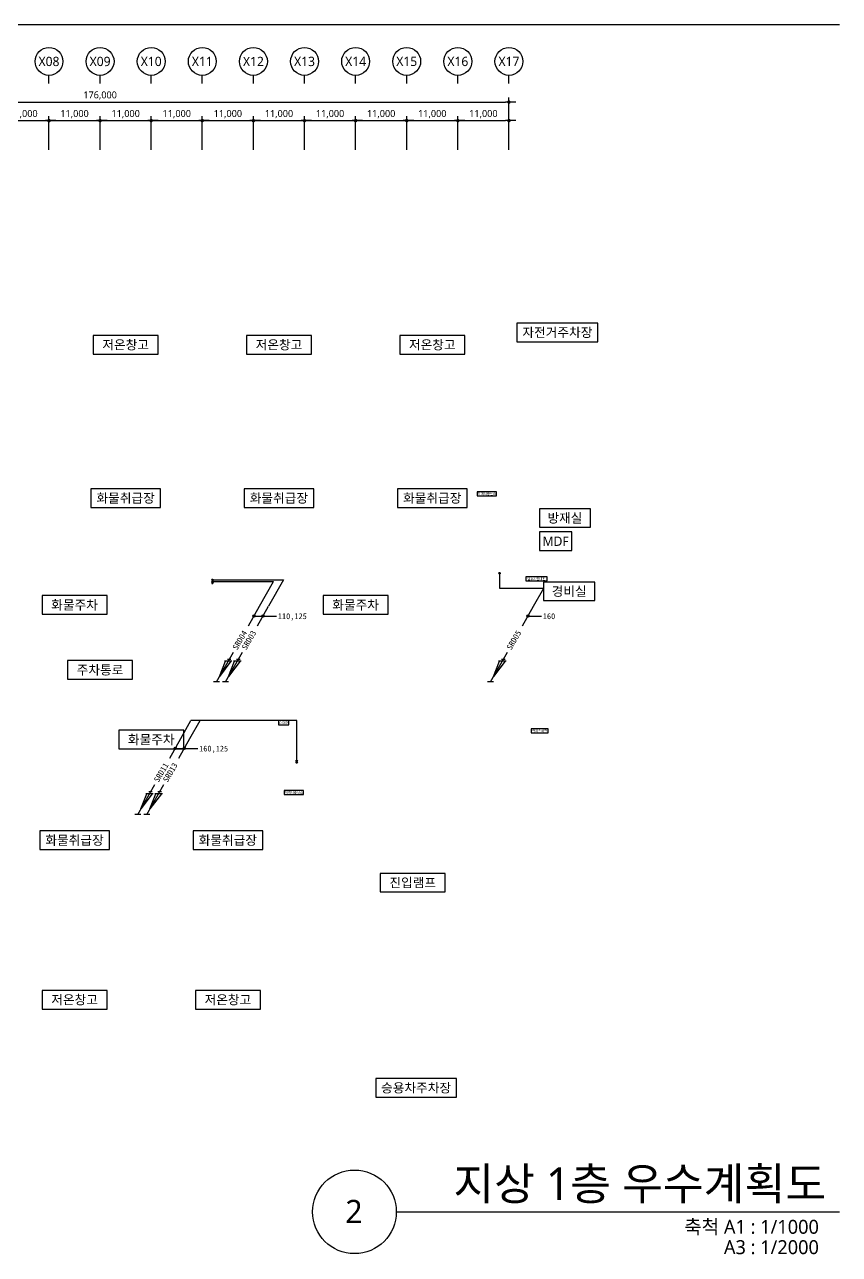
# Model space of a CAD drawing. Header units: millimetres. Extents: x 5104319 to 7084979, y 3076390 to 3633130.
# Drawn here: x 5647685 to 5823069, y 3368370 to 3633130 of the extents above; entities that cross this region are included whole.
import ezdxf
from ezdxf.enums import TextEntityAlignment as Align

# ---------------------------------------------------------------- set-up
doc = ezdxf.new("R2010")
doc.units = ezdxf.units.MM
doc.header["$PDMODE"] = 1
doc.layers.get('Defpoints').update_dxf_attribs({"color": 140})
for name, color, linetype, lineweight in [('A-AXIS-BUBL', 7, 'Continuous', 25), ('A-DIMS', 7, 'Continuous', 25), ('A-XXXX-SYMB', 7, 'Continuous', 25), ('A-XXXX-TXT1', 3, 'Continuous', 25), ('A-XXXX-TXT2', 3, 'Continuous', 25)]:
    doc.layers.add(name, color=color, linetype=linetype, lineweight=lineweight)
for name, color, linetype in [('ARCH', 8, 'Continuous'), ('사이포닉0', 3, 'Continuous'), ('사이포닉1', 3, 'Continuous')]:
    doc.layers.add(name, color=color, linetype=linetype)
doc.styles.add('HY울릉도L', font='')
doc.styles.add('XR-평면도$0$맑은 고딕', font='malgun.ttf')
doc.styles.add('맑은고딕', font='malgun.ttf')
doc.styles.add('사이포닉', font='')
doc.styles.get('HY울릉도L').set_extended_font_data('Dotum')
doc.styles.get('사이포닉').set_extended_font_data('GulimChe')
doc.dimstyles.new('CDIM', dxfattribs={"dimtxt": 3, "dimasz": 1.5, "dimexe": 2, "dimexo": 1, "dimgap": 1, "dimtad": 1, "dimdec": 0, "dimrnd": 0.5, "dimzin": 0, "dimdsep": 32, "dimlunit": 6, "dimtxsty": 'HY울릉도L', "dimblk1": '_CIDOT', "dimblk2": '_CIDOT', "dimsah": 1, "dimcen": 5.5, "dimclrd": 2, "dimclre": 2, "dimclrt": 7, "dimadec": 0, "dimazin": 0, "dimtfac": 1, "dimtdec": 0, "dimtix": 1, "dimtmove": 2, "dimatfit": 1, "dimldrblk": '_CIDOT', "dimfxl": 1, "dimtolj": 1, "dimtzin": 0, "dimlwd": -1, "dimarcsym": 0})

# ---------------------------------------------------------------- blocks, each defined once
blk = doc.blocks.new('_CIDOT')
at = {"color": 0, "linetype": 'ByBlock'}
blk.add_line((2, 0), (-1, 0), dxfattribs=at)
at = {"color": 0, "linetype": 'ByBlock', "const_width": 0.5}
blk.add_lwpolyline([(-0.25, 0, 1), (0.25, 0, 1)], format="xyb", close=True, dxfattribs=at)
blk = doc.blocks.new('*D33')
at = {"layer": 'A-DIMS', "lineweight": -2, "transparency": 16777216}
for p, q in [((192693, 255621), (192693, 262871)), ((203693, 255621), (203693, 262871))]:
    blk.add_line(p, q, dxfattribs=at)
at = {"layer": 'A-DIMS', "transparency": 16777216}
blk.add_line((193443, 261871), (202943, 261871), dxfattribs=at)
at = {"layer": 'Defpoints', "color": 0, "transparency": 16777216}
for p in [(203693, 261871), (192693, 255121), (203693, 255121)]:
    blk.add_point(p, dxfattribs=at)
at = {"layer": 'A-DIMS', "transparency": 16777216, "xscale": 750, "yscale": 750, "zscale": 750, "rotation": 180}
blk.add_blockref('_CIDOT', (192693, 261871), dxfattribs=at)
at = {"layer": 'A-DIMS', "transparency": 16777216, "xscale": 750, "yscale": 750, "zscale": 750}
blk.add_blockref('_CIDOT', (203693, 261871), dxfattribs=at)
at = {"layer": 'A-DIMS', "color": 3, "transparency": 16777216, "insert": (198193, 263275), "char_height": 1500, "attachment_point": 5, "style": '맑은고딕'}
blk.add_mtext('\\A1;11,000', dxfattribs=at)
blk = doc.blocks.new('*D34')
at = {"layer": 'A-DIMS', "lineweight": -2, "transparency": 16777216}
for p, q in [((203693, 255621), (203693, 262871)), ((214693, 255621), (214693, 262871))]:
    blk.add_line(p, q, dxfattribs=at)
at = {"layer": 'A-DIMS', "transparency": 16777216}
blk.add_line((204443, 261871), (213943, 261871), dxfattribs=at)
at = {"layer": 'Defpoints', "color": 0, "transparency": 16777216}
for p in [(214693, 261871), (203693, 255121), (214693, 255121)]:
    blk.add_point(p, dxfattribs=at)
at = {"layer": 'A-DIMS', "transparency": 16777216, "xscale": 750, "yscale": 750, "zscale": 750, "rotation": 180}
blk.add_blockref('_CIDOT', (203693, 261871), dxfattribs=at)
at = {"layer": 'A-DIMS', "transparency": 16777216, "xscale": 750, "yscale": 750, "zscale": 750}
blk.add_blockref('_CIDOT', (214693, 261871), dxfattribs=at)
at = {"layer": 'A-DIMS', "color": 3, "transparency": 16777216, "insert": (209193, 263275), "char_height": 1500, "attachment_point": 5, "style": '맑은고딕'}
blk.add_mtext('\\A1;11,000', dxfattribs=at)
blk = doc.blocks.new('*D35')
at = {"layer": 'A-DIMS', "lineweight": -2, "transparency": 16777216}
for p, q in [((214693, 255621), (214693, 262871)), ((225693, 255621), (225693, 262871))]:
    blk.add_line(p, q, dxfattribs=at)
at = {"layer": 'A-DIMS', "transparency": 16777216}
blk.add_line((215443, 261871), (224943, 261871), dxfattribs=at)
at = {"layer": 'Defpoints', "color": 0, "transparency": 16777216}
for p in [(225693, 261871), (214693, 255121), (225693, 255121)]:
    blk.add_point(p, dxfattribs=at)
at = {"layer": 'A-DIMS', "transparency": 16777216, "xscale": 750, "yscale": 750, "zscale": 750, "rotation": 180}
blk.add_blockref('_CIDOT', (214693, 261871), dxfattribs=at)
at = {"layer": 'A-DIMS', "transparency": 16777216, "xscale": 750, "yscale": 750, "zscale": 750}
blk.add_blockref('_CIDOT', (225693, 261871), dxfattribs=at)
at = {"layer": 'A-DIMS', "color": 3, "transparency": 16777216, "insert": (220193, 263275), "char_height": 1500, "attachment_point": 5, "style": '맑은고딕'}
blk.add_mtext('\\A1;11,000', dxfattribs=at)
blk = doc.blocks.new('*D36')
at = {"layer": 'A-DIMS', "lineweight": -2, "transparency": 16777216}
for p, q in [((225693, 255621), (225693, 262871)), ((236693, 255621), (236693, 262871))]:
    blk.add_line(p, q, dxfattribs=at)
at = {"layer": 'A-DIMS', "transparency": 16777216}
blk.add_line((226443, 261871), (235943, 261871), dxfattribs=at)
at = {"layer": 'Defpoints', "color": 0, "transparency": 16777216}
for p in [(236693, 261871), (225693, 255121), (236693, 255121)]:
    blk.add_point(p, dxfattribs=at)
at = {"layer": 'A-DIMS', "transparency": 16777216, "xscale": 750, "yscale": 750, "zscale": 750, "rotation": 180}
blk.add_blockref('_CIDOT', (225693, 261871), dxfattribs=at)
at = {"layer": 'A-DIMS', "transparency": 16777216, "xscale": 750, "yscale": 750, "zscale": 750}
blk.add_blockref('_CIDOT', (236693, 261871), dxfattribs=at)
at = {"layer": 'A-DIMS', "color": 3, "transparency": 16777216, "insert": (231193, 263275), "char_height": 1500, "attachment_point": 5, "style": '맑은고딕'}
blk.add_mtext('\\A1;11,000', dxfattribs=at)
blk = doc.blocks.new('*D37')
at = {"layer": 'A-DIMS', "lineweight": -2, "transparency": 16777216}
for p, q in [((236693, 255621), (236693, 262871)), ((247693, 255621), (247693, 262871))]:
    blk.add_line(p, q, dxfattribs=at)
at = {"layer": 'A-DIMS', "transparency": 16777216}
blk.add_line((237443, 261871), (246943, 261871), dxfattribs=at)
at = {"layer": 'Defpoints', "color": 0, "transparency": 16777216}
for p in [(247693, 261871), (236693, 255121), (247693, 255121)]:
    blk.add_point(p, dxfattribs=at)
at = {"layer": 'A-DIMS', "transparency": 16777216, "xscale": 750, "yscale": 750, "zscale": 750, "rotation": 180}
blk.add_blockref('_CIDOT', (236693, 261871), dxfattribs=at)
at = {"layer": 'A-DIMS', "transparency": 16777216, "xscale": 750, "yscale": 750, "zscale": 750}
blk.add_blockref('_CIDOT', (247693, 261871), dxfattribs=at)
at = {"layer": 'A-DIMS', "color": 3, "transparency": 16777216, "insert": (242193, 263275), "char_height": 1500, "attachment_point": 5, "style": '맑은고딕'}
blk.add_mtext('\\A1;11,000', dxfattribs=at)
blk = doc.blocks.new('*D38')
at = {"layer": 'A-DIMS', "lineweight": -2, "transparency": 16777216}
for p, q in [((247693, 255621), (247693, 262871)), ((258693, 255621), (258693, 262871))]:
    blk.add_line(p, q, dxfattribs=at)
at = {"layer": 'A-DIMS', "transparency": 16777216}
blk.add_line((248443, 261871), (257943, 261871), dxfattribs=at)
at = {"layer": 'Defpoints', "color": 0, "transparency": 16777216}
for p in [(258693, 261871), (247693, 255121), (258693, 255121)]:
    blk.add_point(p, dxfattribs=at)
at = {"layer": 'A-DIMS', "transparency": 16777216, "xscale": 750, "yscale": 750, "zscale": 750, "rotation": 180}
blk.add_blockref('_CIDOT', (247693, 261871), dxfattribs=at)
at = {"layer": 'A-DIMS', "transparency": 16777216, "xscale": 750, "yscale": 750, "zscale": 750}
blk.add_blockref('_CIDOT', (258693, 261871), dxfattribs=at)
at = {"layer": 'A-DIMS', "color": 3, "transparency": 16777216, "insert": (253193, 263275), "char_height": 1500, "attachment_point": 5, "style": '맑은고딕'}
blk.add_mtext('\\A1;11,000', dxfattribs=at)
blk = doc.blocks.new('*D39')
at = {"layer": 'A-DIMS', "lineweight": -2, "transparency": 16777216}
for p, q in [((258693, 255621), (258693, 262871)), ((269693, 255621), (269693, 262871))]:
    blk.add_line(p, q, dxfattribs=at)
at = {"layer": 'A-DIMS', "transparency": 16777216}
blk.add_line((259443, 261871), (268943, 261871), dxfattribs=at)
at = {"layer": 'Defpoints', "color": 0, "transparency": 16777216}
for p in [(269693, 261871), (258693, 255121), (269693, 255121)]:
    blk.add_point(p, dxfattribs=at)
at = {"layer": 'A-DIMS', "transparency": 16777216, "xscale": 750, "yscale": 750, "zscale": 750, "rotation": 180}
blk.add_blockref('_CIDOT', (258693, 261871), dxfattribs=at)
at = {"layer": 'A-DIMS', "transparency": 16777216, "xscale": 750, "yscale": 750, "zscale": 750}
blk.add_blockref('_CIDOT', (269693, 261871), dxfattribs=at)
at = {"layer": 'A-DIMS', "color": 3, "transparency": 16777216, "insert": (264193, 263275), "char_height": 1500, "attachment_point": 5, "style": '맑은고딕'}
blk.add_mtext('\\A1;11,000', dxfattribs=at)
blk = doc.blocks.new('*D40')
at = {"layer": 'A-DIMS', "lineweight": -2, "transparency": 16777216}
for p, q in [((269693, 255621), (269693, 262871)), ((280693, 255621), (280693, 262871))]:
    blk.add_line(p, q, dxfattribs=at)
at = {"layer": 'A-DIMS', "transparency": 16777216}
blk.add_line((270443, 261871), (279943, 261871), dxfattribs=at)
at = {"layer": 'Defpoints', "color": 0, "transparency": 16777216}
for p in [(280693, 261871), (269693, 255121), (280693, 255121)]:
    blk.add_point(p, dxfattribs=at)
at = {"layer": 'A-DIMS', "transparency": 16777216, "xscale": 750, "yscale": 750, "zscale": 750, "rotation": 180}
blk.add_blockref('_CIDOT', (269693, 261871), dxfattribs=at)
at = {"layer": 'A-DIMS', "transparency": 16777216, "xscale": 750, "yscale": 750, "zscale": 750}
blk.add_blockref('_CIDOT', (280693, 261871), dxfattribs=at)
at = {"layer": 'A-DIMS', "color": 3, "transparency": 16777216, "insert": (275193, 263275), "char_height": 1500, "attachment_point": 5, "style": '맑은고딕'}
blk.add_mtext('\\A1;11,000', dxfattribs=at)
blk = doc.blocks.new('*D41')
at = {"layer": 'A-DIMS', "lineweight": -2, "transparency": 16777216}
for p, q in [((280693, 255621), (280693, 262871)), ((291693, 255621), (291693, 262871))]:
    blk.add_line(p, q, dxfattribs=at)
at = {"layer": 'A-DIMS', "transparency": 16777216}
blk.add_line((281443, 261871), (290943, 261871), dxfattribs=at)
at = {"layer": 'Defpoints', "color": 0, "transparency": 16777216}
for p in [(291693, 261871), (280693, 255121), (291693, 255121)]:
    blk.add_point(p, dxfattribs=at)
at = {"layer": 'A-DIMS', "transparency": 16777216, "xscale": 750, "yscale": 750, "zscale": 750, "rotation": 180}
blk.add_blockref('_CIDOT', (280693, 261871), dxfattribs=at)
at = {"layer": 'A-DIMS', "transparency": 16777216, "xscale": 750, "yscale": 750, "zscale": 750}
blk.add_blockref('_CIDOT', (291693, 261871), dxfattribs=at)
at = {"layer": 'A-DIMS', "color": 3, "transparency": 16777216, "insert": (286193, 263275), "char_height": 1500, "attachment_point": 5, "style": '맑은고딕'}
blk.add_mtext('\\A1;11,000', dxfattribs=at)
blk = doc.blocks.new('*D42')
at = {"layer": 'A-DIMS', "lineweight": -2, "transparency": 16777216}
for p, q in [((126693, 255621), (126693, 266871)), ((302693, 255621), (302693, 266871))]:
    blk.add_line(p, q, dxfattribs=at)
at = {"layer": 'A-DIMS', "transparency": 16777216}
blk.add_line((127443, 265871), (301943, 265871), dxfattribs=at)
at = {"layer": 'Defpoints', "color": 0, "transparency": 16777216}
for p in [(302693, 265871), (126693, 255121), (302693, 255121)]:
    blk.add_point(p, dxfattribs=at)
at = {"layer": 'A-DIMS', "transparency": 16777216, "xscale": 750, "yscale": 750, "zscale": 750, "rotation": 180}
blk.add_blockref('_CIDOT', (126693, 265871), dxfattribs=at)
at = {"layer": 'A-DIMS', "transparency": 16777216, "xscale": 750, "yscale": 750, "zscale": 750}
blk.add_blockref('_CIDOT', (302693, 265871), dxfattribs=at)
at = {"layer": 'A-DIMS', "color": 3, "transparency": 16777216, "insert": (214693, 267275), "char_height": 1500, "attachment_point": 5, "style": '맑은고딕'}
blk.add_mtext('\\A1;176,000', dxfattribs=at)
blk = doc.blocks.new('*D43')
at = {"layer": 'A-DIMS', "lineweight": -2, "transparency": 16777216}
for p, q in [((291693, 255621), (291693, 262871)), ((302693, 255621), (302693, 262871))]:
    blk.add_line(p, q, dxfattribs=at)
at = {"layer": 'A-DIMS', "transparency": 16777216}
blk.add_line((292443, 261871), (301943, 261871), dxfattribs=at)
at = {"layer": 'Defpoints', "color": 0, "transparency": 16777216}
for p in [(302693, 261871), (291693, 255121), (302693, 255121)]:
    blk.add_point(p, dxfattribs=at)
at = {"layer": 'A-DIMS', "transparency": 16777216, "xscale": 750, "yscale": 750, "zscale": 750, "rotation": 180}
blk.add_blockref('_CIDOT', (291693, 261871), dxfattribs=at)
at = {"layer": 'A-DIMS', "transparency": 16777216, "xscale": 750, "yscale": 750, "zscale": 750}
blk.add_blockref('_CIDOT', (302693, 261871), dxfattribs=at)
at = {"layer": 'A-DIMS', "color": 3, "transparency": 16777216, "insert": (297193, 263275), "char_height": 1500, "attachment_point": 5, "style": '맑은고딕'}
blk.add_mtext('\\A1;11,000', dxfattribs=at)
blk = doc.blocks.new('글_일반주차')
at = {"layer": 'A-XXXX-TXT2', "color": 0}
blk.add_lwpolyline([(-8700, -2000), (8700, -2000), (8700, 2000), (-8700, 2000)], close=True, dxfattribs=at)
at = {"layer": 'A-XXXX-TXT2', "style": '맑은고딕'}
blk.add_text('승용차주차장', height=2000, dxfattribs=at).set_placement((0, 0), align=Align.MIDDLE_CENTER)
blk = doc.blocks.new('글_방재실')
at = {"layer": 'A-XXXX-TXT2', "color": 0}
blk.add_lwpolyline([(-5500, -2000), (5500, -2000), (5500, 2000), (-5500, 2000)], close=True, dxfattribs=at)
at = {"layer": 'A-XXXX-TXT2', "style": '맑은고딕'}
blk.add_text('방재실', height=2000, dxfattribs=at).set_placement((0, 0), align=Align.MIDDLE_CENTER)
blk = doc.blocks.new('글_MDF')
at = {"layer": 'A-XXXX-TXT2', "color": 0}
blk.add_lwpolyline([(-3500, -2000), (3500, -2000), (3500, 2000), (-3500, 2000)], close=True, dxfattribs=at)
at = {"layer": 'A-XXXX-TXT2', "style": '맑은고딕'}
blk.add_text('MDF', height=2000, dxfattribs=at).set_placement((0, 0), align=Align.MIDDLE_CENTER)
blk = doc.blocks.new('글_자전거주차장')
at = {"layer": 'A-XXXX-TXT2', "color": 0}
blk.add_lwpolyline([(-8700, -2000), (8700, -2000), (8700, 2000), (-8700, 2000)], close=True, dxfattribs=at)
at = {"layer": 'A-XXXX-TXT2', "style": '맑은고딕'}
blk.add_text('자전거주차장', height=2000, dxfattribs=at).set_placement((0, 0), align=Align.MIDDLE_CENTER)
blk = doc.blocks.new('글_경비실')
at = {"layer": 'A-XXXX-TXT2', "color": 0}
blk.add_lwpolyline([(0, 0), (11000, 0), (11000, 4000), (0, 4000)], close=True, dxfattribs=at)
at = {"layer": 'A-XXXX-TXT2', "style": '맑은고딕'}
blk.add_text('경비실', height=2000, dxfattribs=at).set_placement((5500, 2000), align=Align.MIDDLE_CENTER)
blk = doc.blocks.new('글_진입램프')
at = {"layer": 'A-XXXX-TXT2', "color": 0}
blk.add_lwpolyline([(-7000, -2000), (7000, -2000), (7000, 2000), (-7000, 2000)], close=True, dxfattribs=at)
at = {"layer": 'A-XXXX-TXT2', "style": '맑은고딕'}
blk.add_text('진입램프', height=2000, dxfattribs=at).set_placement((0, 0), align=Align.MIDDLE_CENTER)
blk = doc.blocks.new('글_주차통로')
at = {"layer": 'A-XXXX-TXT2', "color": 0}
blk.add_lwpolyline([(-7000, -2000), (7000, -2000), (7000, 2000), (-7000, 2000)], close=True, dxfattribs=at)
at = {"layer": 'A-XXXX-TXT2', "style": '맑은고딕'}
blk.add_text('주차통로', height=2000, dxfattribs=at).set_placement((0, 0), align=Align.MIDDLE_CENTER)
blk = doc.blocks.new('글_화물주차')
at = {"layer": 'A-XXXX-TXT2', "color": 0}
blk.add_lwpolyline([(-7000, -2000), (7000, -2000), (7000, 2000), (-7000, 2000)], close=True, dxfattribs=at)
at = {"layer": 'A-XXXX-TXT2', "style": '맑은고딕'}
blk.add_text('화물주차', height=2000, dxfattribs=at).set_placement((0, 0), align=Align.MIDDLE_CENTER)
blk = doc.blocks.new('글_지게차충전소')
at = {"layer": 'A-XXXX-TXT2', "color": 0, "ltscale": 100}
blk.add_lwpolyline([(-2100, 450), (-2100, -450), (2100, -450), (2100, 450)], close=True, dxfattribs=at)
at = {"layer": 'A-XXXX-TXT2', "ltscale": 100, "style": 'XR-평면도$0$맑은 고딕'}
blk.add_text('지게차충전소', height=500, dxfattribs=at).set_placement((0, 0), align=Align.MIDDLE_CENTER)
blk = doc.blocks.new('글_승강장')
at = {"layer": 'A-XXXX-TXT2', "color": 0, "ltscale": 100}
blk.add_lwpolyline([(-1100, 450), (-1100, -450), (1100, -450), (1100, 450)], close=True, dxfattribs=at)
at = {"layer": 'A-XXXX-TXT2', "ltscale": 100, "style": 'XR-평면도$0$맑은 고딕'}
blk.add_text('승강장', height=500, dxfattribs=at).set_placement((0, 0), align=Align.MIDDLE_CENTER)
blk = doc.blocks.new('글_저온창고')
at = {"layer": 'A-XXXX-TXT2', "color": 0}
blk.add_lwpolyline([(-7000, -2000), (7000, -2000), (7000, 2000), (-7000, 2000)], close=True, dxfattribs=at)
at = {"layer": 'A-XXXX-TXT2', "style": '맑은고딕'}
blk.add_text('저온창고', height=2000, dxfattribs=at).set_placement((0, 0), align=Align.MIDDLE_CENTER)
blk = doc.blocks.new('글_입주사입간판')
at = {"layer": 'A-XXXX-TXT2', "color": 0, "ltscale": 100}
blk.add_lwpolyline([(-2300, 450), (-2300, -450), (2300, -450), (2300, 450)], close=True, dxfattribs=at)
at = {"layer": 'A-XXXX-TXT2', "ltscale": 100, "style": 'XR-평면도$0$맑은 고딕'}
blk.add_text('입주사안내판', height=500, dxfattribs=at).set_placement((0, 0), align=Align.MIDDLE_CENTER)
blk = doc.blocks.new('글_옥외소화전')
at = {"layer": 'A-XXXX-TXT2', "color": 0, "ltscale": 100}
blk.add_lwpolyline([(-1850, 450), (-1850, -450), (1850, -450), (1850, 450)], close=True, dxfattribs=at)
at = {"layer": 'A-XXXX-TXT2', "ltscale": 100, "style": 'XR-평면도$0$맑은 고딕'}
blk.add_text('옥외소화전', height=500, dxfattribs=at).set_placement((0, 0), align=Align.MIDDLE_CENTER)
blk = doc.blocks.new('글_작업장')
at = {"layer": 'A-XXXX-TXT2', "color": 0}
blk.add_lwpolyline([(-7500, -2000), (7500, -2000), (7500, 2000), (-7500, 2000)], close=True, dxfattribs=at)
at = {"layer": 'A-XXXX-TXT2', "style": '맑은고딕'}
blk.add_text('화물취급장', height=2000, dxfattribs=at).set_placement((0, 0), align=Align.MIDDLE_CENTER)
blk = doc.blocks.new('RISER2')
at = {"color": 1}
for p, q in [((491, 654), (0, 0)), ((0, 0), (251, 654))]:
    blk.add_line(p, q, dxfattribs=at)
at = {"color": 2}
for p, q in [((534, 654), (209, 654)), ((491, 735), (343, 735))]:
    blk.add_line(p, q, dxfattribs=at)
blk = doc.blocks.new('DIM(210222)')
for p, q in [((203693, 269870.6), (203693, 271620.6)), ((214693, 269870.6), (214693, 271620.6)), ((225693, 269870.6), (225693, 271620.6)), ((236693, 269870.6), (236693, 271620.6)), ((247693, 269870.6), (247693, 271620.6)), ((258693, 269870.6), (258693, 271620.6)), ((269693, 269870.6), (269693, 271620.6)), ((280693, 269870.6), (280693, 271620.6)), ((291693, 269870.6), (291693, 271620.6)), ((302693, 269870.6), (302693, 271620.6))]:
    blk.add_line(p, q)
at = {"layer": 'A-AXIS-BUBL', "ltscale": 0.2}
for centre in [(203693, 274620.6), (214693, 274620.6), (225693, 274620.6), (236693, 274620.6), (247693, 274620.6), (258693, 274620.6), (269693, 274620.6), (280693, 274620.6), (291693, 274620.6), (302693, 274620.6)]:
    blk.add_circle(centre, 3000, dxfattribs=at)
at = {"layer": 'A-XXXX-TXT2', "ltscale": 0.2, "style": '맑은고딕'}
for s, p in [('X08', (203693, 274620.6)), ('X09', (214693, 274620.6)), ('X10', (225693, 274620.6)), ('X11', (236693, 274620.6)), ('X12', (247693, 274620.6)), ('X13', (258693, 274620.6)), ('X14', (269693, 274620.6)), ('X15', (280693, 274620.6)), ('X16', (291693, 274620.6)), ('X17', (302693, 274620.6))]:
    blk.add_text(s, height=2000, dxfattribs=at).set_placement(p, align=Align.MIDDLE)
at = {"layer": 'A-DIMS'}
for p1, p2, distance, picture, middle in [((126693, 255120.6), (302693, 255120.6), 10750, '*D42', (214693, 267275.5)), ((192693, 255120.6), (203693, 255120.6), 6750, '*D33', (198193, 263275.5)), ((203693, 255120.6), (214693, 255120.6), 6750, '*D34', (209193, 263275.5)), ((214693, 255120.6), (225693, 255120.6), 6750, '*D35', (220193, 263275.5)), ((225693, 255120.6), (236693, 255120.6), 6750, '*D36', (231193, 263275.5)), ((236693, 255120.6), (247693, 255120.6), 6750, '*D37', (242193, 263275.5)), ((247693, 255120.6), (258693, 255120.6), 6750, '*D38', (253193, 263275.5)), ((258693, 255120.6), (269693, 255120.6), 6750, '*D39', (264193, 263275.5)), ((269693, 255120.6), (280693, 255120.6), 6750, '*D40', (275193, 263275.5)), ((280693, 255120.6), (291693, 255120.6), 6750, '*D41', (286193, 263275.5)), ((291693, 255120.6), (302693, 255120.6), 6750, '*D43', (297193, 263275.5))]:
    dim = blk.add_aligned_dim(p1=p1, p2=p2, distance=distance, dimstyle='CDIM', override={"dimscale": 500, "dimtxsty": '맑은고딕', "dimclrd": 256, "dimclre": 256, "dimclrt": 3}, dxfattribs=at)
    dim.commit()
    dim.dimension.update_dxf_attribs({"geometry": picture, "text_midpoint": middle})

msp = doc.modelspace()

# ---------------------------------------------------------------- linework, layer by layer
msp.add_line((5104318.8, 3633130.2), (5823068.8, 3633130.2))
at = {"layer": 'A-XXXX-SYMB'}
msp.add_line((5727690.3, 3377530.2), (5823068.8, 3377530.2), dxfattribs=at)
msp.add_circle((5718690.3, 3377530.2), 9000, dxfattribs=at)
at = {"layer": '사이포닉0', "color": 1}
for p, q in [((5688353.7, 3513614.4), (5687903.7, 3513614.4)), ((5688128.7, 3513389.4), (5688128.7, 3513839.4)), ((5688128.7, 3513039.4), (5688128.7, 3513489.4)), ((5750147.5, 3515010.8), (5749697.5, 3515010.8)), ((5749922.5, 3514785.8), (5749922.5, 3515235.8)), ((5688353.7, 3513264.4), (5687903.7, 3513264.4)), ((5688353.7, 3512914.4), (5687903.7, 3512914.4)), ((5688128.7, 3512689.4), (5688128.7, 3513139.4)), ((5706490.5, 3474634.7), (5706040.5, 3474634.7)), ((5706490.5, 3474284.7), (5706040.5, 3474284.7)), ((5706265.5, 3474409.7), (5706265.5, 3474859.7)), ((5706265.5, 3474059.7), (5706265.5, 3474509.7))]:
    msp.add_line(p, q, dxfattribs=at)
at = {"layer": '사이포닉0'}
for centre in [(5688128.7, 3513614.4), (5688128.7, 3513264.4), (5749922.5, 3515010.8), (5688128.7, 3512914.4), (5706265.5, 3474634.7), (5706265.5, 3474284.7)]:
    msp.add_circle(centre, 150, dxfattribs=at)
at = {"layer": '사이포닉1', "color": 1}
for p, q in [((5688128.7, 3513614.4), (5703427.2, 3513614.4)), ((5703427.2, 3513614.4), (5700183, 3507898.4)), ((5688128.7, 3513264.4), (5701279.4, 3513264.4)), ((5698233.8, 3507898.4), (5701279.4, 3513264.4)), ((5757220.1, 3507898.4), (5759422.5, 3511779)), ((5697047.4, 3505808.2), (5701887.3, 3505808.2)), ((5756033.7, 3505808.2), (5758924.4, 3505808.2)), ((5689634.6, 3491603.5), (5688336, 3491603.5)), ((5691583.8, 3491603.5), (5690285.1, 3491603.5)), ((5748620.9, 3491603.5), (5747322.3, 3491603.5)), ((5681296.2, 3479404.5), (5683498.7, 3483285.1)), ((5683245.4, 3479404.5), (5685447.8, 3483285.1)), ((5680109.8, 3477314.3), (5684949.7, 3477314.3)), ((5672697, 3463109.6), (5671398.4, 3463109.6)), ((5674646.2, 3463109.6), (5673347.6, 3463109.6))]:
    msp.add_line(p, q, dxfattribs=at)
at = {"layer": '사이포닉1', "color": 2}
for p, q in [((5695861.1, 3503717.9), (5698233.8, 3507898.4)), ((5697810.2, 3503717.9), (5700183, 3507898.4)), ((5754847.3, 3503717.9), (5757220.1, 3507898.4)), ((5688985.3, 3491603.5), (5692644.1, 3498049.9)), ((5690934.5, 3491603.5), (5694593.3, 3498049.9)), ((5747971.6, 3491603.5), (5751630.4, 3498049.9)), ((5678923.5, 3475224), (5681296.2, 3479404.5)), ((5680872.6, 3475224), (5683245.4, 3479404.5)), ((5672047.7, 3463109.6), (5675706.5, 3469556)), ((5673996.9, 3463109.6), (5677655.7, 3469556))]:
    msp.add_line(p, q, dxfattribs=at)
at = {"layer": '사이포닉1', "color": 1}
for points in [[(5749922.5, 3515010.8), (5749922.5, 3511779), (5759422.5, 3511779)], [(5706265.5, 3474634.7), (5706265.5, 3483285.1), (5683498.7, 3483285.1)]]:
    msp.add_lwpolyline(points, dxfattribs=at)
for centre, radius in [((5697047.4, 3505808.2), 265.8), ((5697047.4, 3505808.2), 181.3), ((5698996.6, 3505808.2), 265.8), ((5698996.6, 3505808.2), 181.3), ((5756033.7, 3505808.2), 265.8), ((5756033.7, 3505808.2), 181.3), ((5680109.8, 3477314.3), 265.8), ((5680109.8, 3477314.3), 181.3), ((5682059, 3477314.3), 265.8), ((5682059, 3477314.3), 181.3)]:
    msp.add_circle(centre, radius, dxfattribs=at)

# ---------------------------------------------------------------- block references
msp.add_blockref('DIM(210222)', (5449243.8, 3350580.2))
at = {"layer": 'ARCH'}
for name, p in [('글_자전거주차장', (5762369.9, 3566866.3)), ('글_저온창고', (5669436.8, 3564200.8)), ('글_저온창고', (5702436.8, 3564200.8)), ('글_저온창고', (5735436.8, 3564200.8)), ('글_작업장', (5669436.8, 3531200.8)), ('글_작업장', (5702436.8, 3531200.8)), ('글_작업장', (5735436.8, 3531200.8)), ('글_지게차충전소', (5747186.8, 3532100.8)), ('글_방재실', (5763986, 3526908.1)), ('글_MDF', (5761986, 3521908.1)), ('글_입주사입간판', (5757849.1, 3513800.8)), ('글_경비실', (5759413, 3509126)), ('글_화물주차', (5658436.8, 3508200.8)), ('글_화물주차', (5718936.8, 3508200.8)), ('글_주차통로', (5663936.8, 3494200.8)), ('글_승강장', (5703426.8, 3482832.3)), ('글_화물주차', (5674936.8, 3479200.8)), ('글_옥외소화전', (5758549.1, 3481100.8)), ('글_지게차충전소', (5705636.8, 3467800.8)), ('글_작업장', (5658436.8, 3457540.1)), ('글_작업장', (5691436.8, 3457540.1)), ('글_진입램프', (5731236.8, 3448400.8)), ('글_저온창고', (5658436.8, 3423200.8)), ('글_저온창고', (5691436.8, 3423200.8)), ('글_일반주차', (5731961.8, 3404226.9))]:
    msp.add_blockref(name, p, dxfattribs=at)
at = {"layer": '사이포닉1', "color": 2, "xscale": 5, "yscale": 5, "zscale": 5}
for p in [(5689653.2, 3492780.3), (5691602.4, 3492780.3), (5748639.5, 3492780.3), (5672715.6, 3464286.4), (5674664.8, 3464286.4)]:
    msp.add_blockref('RISER2', p, dxfattribs=at)

# ---------------------------------------------------------------- texts
at = {"layer": 'A-XXXX-TXT1', "style": '맑은고딕'}
msp.add_text('지상 1층 우수계획도', height=7000, dxfattribs=at).set_placement((5820210.7, 3377983), align=Align.BOTTOM_RIGHT)
msp.add_text('2', height=5000, dxfattribs=at).set_placement((5718574.8, 3377637), align=Align.MIDDLE)
for s, p in [('축척 A1 : 1/1000', (5818653.2, 3375807.4)), ('A3 : 1/2000', (5818653.2, 3371429.1))]:
    msp.add_text(s, height=3000, dxfattribs=at).set_placement(p, align=Align.TOP_RIGHT)
at = {"layer": '사이포닉1', "color": 2, "style": '사이포닉'}
for s, p in [('110,125', (5702187.5, 3505137.1)), ('160', (5759224.6, 3505137.1)), ('160,125', (5685249.9, 3476643.2))]:
    msp.add_text(s, height=1250, dxfattribs=at).set_placement(p)
for s, p in [('SRD04', (5693442.6, 3498374.7)), ('SRD03', (5695391.7, 3498374.7)), ('SRD05', (5752428.8, 3498374.7)), ('SRD11', (5676505, 3469880.8)), ('SRD13', (5678454.1, 3469880.8))]:
    msp.add_text(s, height=1250, rotation=60.000001, dxfattribs=at).set_placement(p)

doc.saveas('drawing.dxf')
